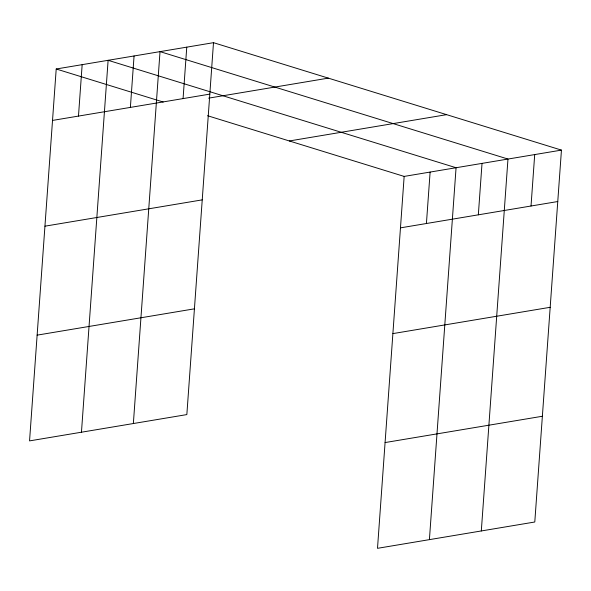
<?xml version="1.0" encoding="UTF-8"?>
<svg xmlns="http://www.w3.org/2000/svg" width="591" height="591" viewBox="0 0 591 591"><rect width="100%" height="100%" fill="white"/><g stroke="black" fill="none" stroke-linecap="round" stroke-linejoin="round"><path stroke-width="0.89" d="M213.499 42.678L56.211 68.992L29.55 440.893L186.845 414.587L213.499 42.678L561.45 150.107L534.789 522.008L377.501 548.322L404.155 176.413L561.45 150.107M78.477 116.087L82.164 64.648M81.455 432.213L108.116 60.304L456.067 167.733L429.406 539.642M130.382 107.399L134.068 55.968M133.359 423.533L160.021 51.624L507.972 159.053L481.31 530.954M183.077 98.586L186.763 47.154M426.421 223.509L430.115 172.077M478.333 214.829L482.02 163.389M531.021 206.015L534.707 154.576M52.525 120.424L209.812 94.117M208.616 98.15L328.323 78.13M289.331 140.968L446.626 114.654M44.938 226.183L202.233 199.869M400.469 227.853L557.764 201.538M37.13 335.141L194.424 308.827M392.889 333.605L550.184 307.298M385.081 442.563L542.375 416.256M56.211 68.992L163.205 102.021M207.567 115.718L404.155 176.413"/></g></svg>
